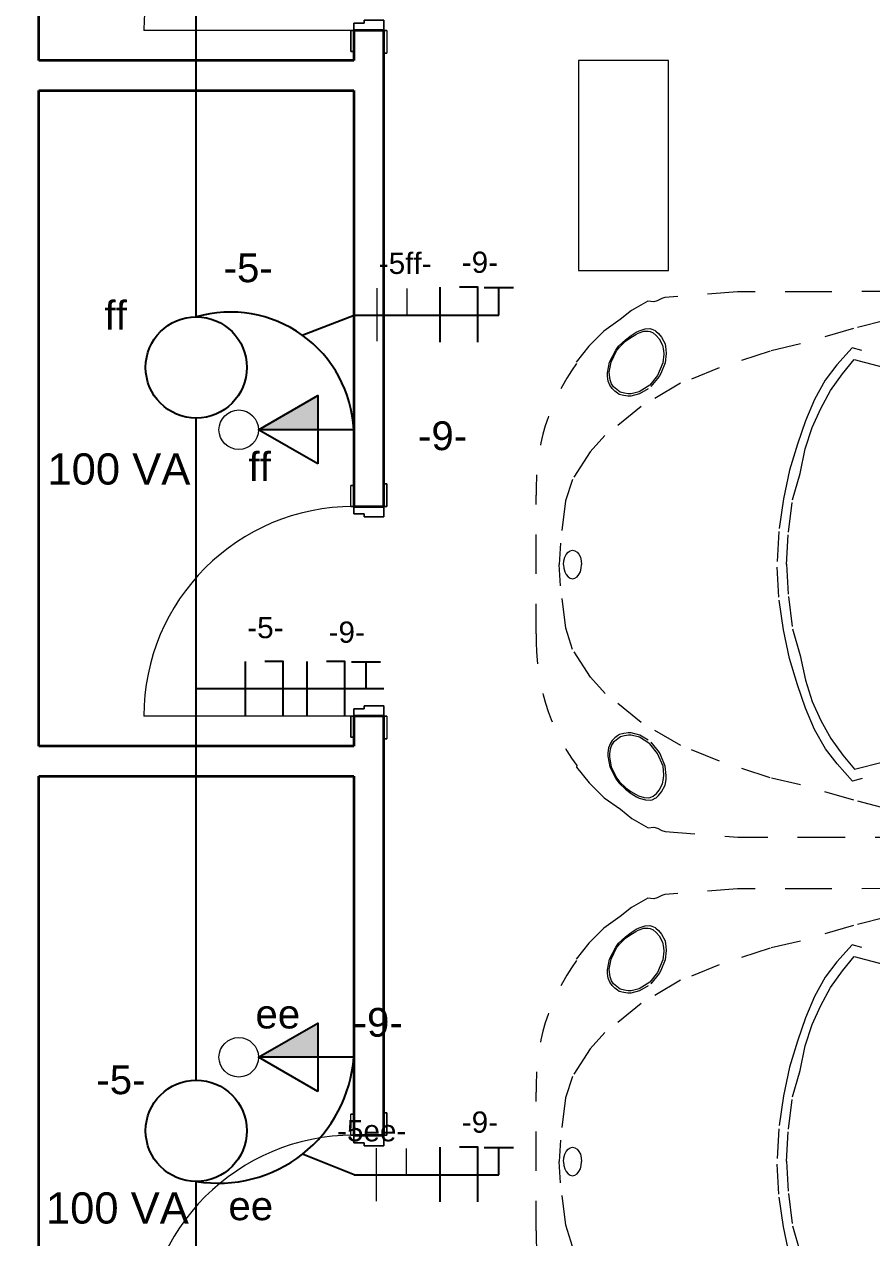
# Model space of a CAD drawing. Header units: metres. Extents: x -182 to 99, y 70 to 117.
# Drawn here: x -167.64 to -164.814, y 104.354 to 108.401 of the extents above; entities that cross this region are included whole.
import ezdxf

# ---------------------------------------------------------------- set-up
doc = ezdxf.new("R2010")
doc.units = ezdxf.units.M
doc.header["$LTSCALE"] = 0.01
doc.linetypes.add('Basculante', pattern=[0.003969, 0.002381, -0.001587])
for name, color, linetype, lineweight in [('A-DETL-GENF', 3, 'Basculante', 9), ('A-DOOR', 1, 'Continuous', 9), ('A-DOOR-FRAM', 1, 'Continuous', 13), ('A-WALL', 2, 'Continuous', 9), ('M-EQPT', 6, 'Continuous', 9), ('S-COLS', 6, 'Continuous', 9)]:
    doc.layers.add(name, color=color, linetype=linetype, lineweight=lineweight)
doc.layers.add('FIAÇÃO', color=10, linetype='Continuous')
doc.layers.add('Iluminação', color=7, linetype='Continuous')
doc.styles.add('Arial', font='arial.ttf', dxfattribs={"height": 0.29506})
doc.styles.add('Arial_2', font='arial.ttf', dxfattribs={"height": 0.258177})
doc.dimstyles.new('Diagonal', dxfattribs={"dimscale": 0.3048, "dimtxt": 0.258177, "dimasz": 1.025262, "dimexe": 0.984252, "dimexo": 0.615157, "dimgap": 0.04101, "dimtad": 1, "dimrnd": 0.01, "dimzin": 0, "dimdsep": 46, "dimtxsty": 'Arial_2', "dimblk1": 'OBLIQUE', "dimblk2": 'OBLIQUE', "dimsah": 1, "dimcen": 0.09, "dimse1": 1, "dimse2": 1, "dimazin": 0, "dimtfac": 1, "dimtix": 1, "dimtmove": 0, "dimatfit": 3, "dimfxl": 1, "dimtvp": 1, "dimtfill": 1, "dimtolj": 1, "dimtzin": 0, "dimarcsym": 2})

# ---------------------------------------------------------------- blocks, each defined once
blk = doc.blocks.new('M_RPC Escarabajo - M_RPC Escarabajo-195601-Subsuelo')
at = {"layer": 'A-DETL-GENF'}
for p, q in [((-0.2345, 3.3634), (-0.003, 3.3634)), ((-0.003, 3.3634), (0.2285, 3.3634)), ((-0.2154, 3.2655), (-0.0737, 3.2829)), ((-0.0737, 3.2829), (-0.0025, 3.2871)), ((0.0677, 3.283), (-0.0034, 3.2871)), ((0.2095, 3.2657), (0.0677, 3.283)), ((-0.3784, 3.1832), (-0.2867, 3.2425)), ((-0.2867, 3.2425), (-0.2154, 3.2655)), ((-0.049, 3.2501), (-0.0506, 3.2424)), ((-0.0506, 3.2424), (-0.049, 3.2346)), ((-0.0443, 3.2574), (-0.049, 3.2501)), ((-0.0368, 3.2636), (-0.0443, 3.2574)), ((-0.027, 3.2683), (-0.0368, 3.2636)), ((-0.0157, 3.2713), (-0.027, 3.2683)), ((-0.0035, 3.2723), (-0.0157, 3.2713)), ((-0.0024, 3.2723), (0.0098, 3.2713)), ((0.0098, 3.2713), (0.0211, 3.2684)), ((0.0211, 3.2684), (0.0309, 3.2636)), ((0.0309, 3.2636), (0.0384, 3.2574)), ((0.0384, 3.2574), (0.0431, 3.2502)), ((0.0431, 3.2502), (0.0448, 3.2424)), ((0.0448, 3.2424), (0.0432, 3.2346)), ((0.2808, 3.2427), (0.2095, 3.2657)), ((0.3725, 3.1836), (0.2808, 3.2427)), ((-0.6783, 3.2297), (-0.7316, 3.1872)), ((-0.6734, 3.2287), (-0.6783, 3.2297)), ((-0.049, 3.2346), (-0.0443, 3.2274)), ((-0.0443, 3.2274), (-0.0368, 3.2212)), ((-0.0368, 3.2212), (-0.027, 3.2164)), ((-0.027, 3.2164), (-0.0157, 3.2134)), ((-0.0157, 3.2134), (-0.0035, 3.2124)), ((-0.0035, 3.2124), (-0.0024, 3.2124)), ((0.0098, 3.2134), (-0.0024, 3.2124)), ((0.0212, 3.2164), (0.0098, 3.2134)), ((0.031, 3.2212), (0.0212, 3.2164)), ((0.0384, 3.2274), (0.031, 3.2212)), ((0.0432, 3.2346), (0.0384, 3.2274)), ((0.7258, 3.1879), (0.6724, 3.2303)), ((-0.7316, 3.1872), (-0.7812, 3.1371)), ((-0.4326, 3.1342), (-0.3784, 3.1832)), ((0.4268, 3.1346), (0.3725, 3.1836)), ((0.7754, 3.1378), (0.7258, 3.1879)), ((-0.7812, 3.1371), (-0.8194, 3.083)), ((-0.6774, 3.1187), (-0.7179, 3.0982)), ((-0.6424, 3.1254), (-0.6774, 3.1187)), ((-0.6446, 3.1195), (-0.6772, 3.1138)), ((-0.6344, 3.1193), (-0.6446, 3.1195)), ((-0.6314, 3.1252), (-0.6424, 3.1254)), ((-0.6186, 3.1171), (-0.6344, 3.1193)), ((-0.6145, 3.1228), (-0.6314, 3.1252)), ((-0.6058, 3.1123), (-0.6186, 3.1171)), ((-0.6008, 3.1177), (-0.6145, 3.1228)), ((-0.5898, 3.1104), (-0.6008, 3.1177)), ((-0.5296, 3.0137), (-0.4326, 3.1342)), ((0.5239, 3.0141), (0.4268, 3.1346)), ((0.584, 3.1109), (0.595, 3.1182)), ((0.595, 3.1182), (0.6087, 3.1233)), ((0.6001, 3.1128), (0.6128, 3.1176)), ((0.6087, 3.1233), (0.6257, 3.1257)), ((0.6128, 3.1176), (0.6286, 3.1198)), ((0.6257, 3.1257), (0.6366, 3.1259)), ((0.6286, 3.1198), (0.6388, 3.1201)), ((0.6366, 3.1259), (0.6717, 3.1192)), ((0.6388, 3.1201), (0.6714, 3.1143)), ((0.6717, 3.1192), (0.7121, 3.0988)), ((0.8137, 3.0837), (0.7754, 3.1378)), ((-0.8194, 3.083), (-0.8496, 3.0452)), ((-0.7309, 3.0885), (-0.7527, 3.0658)), ((-0.7278, 3.0859), (-0.7478, 3.065)), ((-0.7179, 3.0982), (-0.7309, 3.0885)), ((-0.7157, 3.095), (-0.7278, 3.0859)), ((-0.6772, 3.1138), (-0.7157, 3.095)), ((-0.5956, 3.1055), (-0.6058, 3.1123)), ((-0.5774, 3.0831), (-0.5956, 3.1055)), ((-0.5805, 3.1011), (-0.5898, 3.1104)), ((-0.574, 3.0927), (-0.5805, 3.1011)), ((-0.5743, 3.0694), (-0.5774, 3.0831)), ((-0.5703, 3.0863), (-0.574, 3.0927)), ((-0.5665, 3.0717), (-0.5703, 3.0863)), ((0.5608, 3.0721), (0.5645, 3.0868)), ((0.5645, 3.0868), (0.5683, 3.0932)), ((0.5683, 3.0932), (0.5748, 3.1016)), ((0.5685, 3.0699), (0.5716, 3.0836)), ((0.5716, 3.0836), (0.5898, 3.106)), ((0.5748, 3.1016), (0.584, 3.1109)), ((0.5898, 3.106), (0.6001, 3.1128)), ((0.6714, 3.1143), (0.7099, 3.0956)), ((0.7099, 3.0956), (0.722, 3.0865)), ((0.7121, 3.0988), (0.7251, 3.0891)), ((0.722, 3.0865), (0.7421, 3.0656)), ((0.7251, 3.0891), (0.7469, 3.0664)), ((0.8439, 3.0459), (0.8137, 3.0837)), ((-0.8496, 3.0452), (-0.881, 2.9908)), ((-0.7668, 3.0466), (-0.7773, 3.0293)), ((-0.7604, 3.048), (-0.7703, 3.0309)), ((-0.7527, 3.0658), (-0.7668, 3.0466)), ((-0.7478, 3.065), (-0.7604, 3.048)), ((-0.5789, 3.0198), (-0.572, 3.0468)), ((-0.572, 3.0563), (-0.5743, 3.0694)), ((-0.572, 3.0468), (-0.572, 3.0563)), ((-0.5719, 3.0184), (-0.5644, 3.0473)), ((-0.5644, 3.0575), (-0.5665, 3.0717)), ((-0.5644, 3.0473), (-0.5644, 3.0575)), ((0.5586, 3.058), (0.5608, 3.0721)), ((0.5587, 3.0478), (0.5586, 3.058)), ((0.5662, 3.0189), (0.5587, 3.0478)), ((0.5662, 3.0567), (0.5685, 3.0699)), ((0.5663, 3.0473), (0.5662, 3.0567)), ((0.5732, 3.0203), (0.5663, 3.0473)), ((0.7421, 3.0656), (0.7547, 3.0486)), ((0.7469, 3.0664), (0.7611, 3.0473)), ((0.7547, 3.0486), (0.7645, 3.0315)), ((0.7611, 3.0473), (0.7716, 3.03)), ((0.8753, 2.9915), (0.8439, 3.0459)), ((-0.7883, 2.9995), (-0.7894, 2.9843)), ((-0.7821, 3.02), (-0.7883, 2.9995)), ((-0.7773, 3.0293), (-0.7821, 3.02)), ((-0.7804, 3.0041), (-0.7815, 2.9899)), ((-0.7747, 3.0232), (-0.7804, 3.0041)), ((-0.7703, 3.0309), (-0.7747, 3.0232)), ((-0.6069, 2.8816), (-0.5296, 3.0137)), ((-0.6013, 2.9846), (-0.5789, 3.0198)), ((-0.5891, 2.9901), (-0.5719, 3.0184)), ((0.6014, 2.8821), (0.5239, 3.0141)), ((0.5834, 2.9906), (0.5662, 3.0189)), ((0.5956, 2.9851), (0.5732, 3.0203)), ((0.7645, 3.0315), (0.769, 3.0238)), ((0.769, 3.0238), (0.7748, 3.0047)), ((0.7716, 3.03), (0.7764, 3.0207)), ((0.7748, 3.0047), (0.7758, 2.9905)), ((0.7764, 3.0207), (0.7826, 3.0002)), ((0.7826, 3.0002), (0.7837, 2.9849)), ((-0.8823, 2.9598), (-0.8896, 2.9446)), ((-0.8787, 2.9711), (-0.8823, 2.9598)), ((-0.881, 2.9908), (-0.8787, 2.9711)), ((-0.7894, 2.9843), (-0.7878, 2.9775)), ((-0.7878, 2.9775), (-0.7827, 2.9668)), ((-0.7827, 2.9668), (-0.7806, 2.9638)), ((-0.7815, 2.9899), (-0.78, 2.9835)), ((-0.7806, 2.9638), (-0.7732, 2.9556)), ((-0.78, 2.9835), (-0.7753, 2.9736)), ((-0.7753, 2.9736), (-0.7664, 2.9631)), ((-0.7732, 2.9556), (-0.7613, 2.9456)), ((-0.7664, 2.9631), (-0.7553, 2.9536)), ((-0.6755, 2.9409), (-0.633, 2.9588)), ((-0.633, 2.9588), (-0.6013, 2.9846)), ((-0.63, 2.9528), (-0.5959, 2.9805)), ((0.6244, 2.9534), (0.5902, 2.981)), ((0.6274, 2.9593), (0.5956, 2.9851)), ((0.6699, 2.9415), (0.6274, 2.9593)), ((0.7608, 2.9638), (0.7497, 2.9542)), ((0.7675, 2.9563), (0.7557, 2.9463)), ((0.7696, 2.9743), (0.7608, 2.9638)), ((0.775, 2.9645), (0.7675, 2.9563)), ((0.7744, 2.9842), (0.7696, 2.9743)), ((0.7758, 2.9905), (0.7744, 2.9842)), ((0.7771, 2.9675), (0.775, 2.9645)), ((0.7822, 2.9781), (0.7771, 2.9675)), ((0.7837, 2.9849), (0.7822, 2.9781)), ((0.873, 2.9718), (0.8753, 2.9915)), ((0.8767, 2.9605), (0.873, 2.9718)), ((0.884, 2.9453), (0.8767, 2.9605)), ((-0.8932, 2.9341), (-0.9119, 2.6919)), ((-0.8896, 2.9446), (-0.8932, 2.9341)), ((-0.7613, 2.9456), (-0.7384, 2.9337)), ((-0.7553, 2.9536), (-0.734, 2.9422)), ((-0.7384, 2.9337), (-0.7198, 2.9305)), ((-0.734, 2.9422), (-0.7167, 2.939)), ((-0.7198, 2.9305), (-0.7062, 2.9301)), ((-0.7167, 2.939), (-0.704, 2.9377)), ((-0.7062, 2.9301), (-0.6756, 2.9336)), ((-0.704, 2.9377), (-0.6755, 2.9409)), ((-0.6756, 2.9336), (-0.6394, 2.9477)), ((-0.6394, 2.9477), (-0.63, 2.9528)), ((0.6337, 2.9482), (0.6244, 2.9534)), ((0.67, 2.9342), (0.6337, 2.9482)), ((0.6984, 2.9383), (0.6699, 2.9415)), ((0.7006, 2.9307), (0.67, 2.9342)), ((0.711, 2.9396), (0.6984, 2.9383)), ((0.7142, 2.9311), (0.7006, 2.9307)), ((0.7284, 2.9428), (0.711, 2.9396)), ((0.7328, 2.9343), (0.7142, 2.9311)), ((0.7497, 2.9542), (0.7284, 2.9428)), ((0.7557, 2.9463), (0.7328, 2.9343)), ((0.8876, 2.9349), (0.884, 2.9453)), ((0.9063, 2.6926), (0.8876, 2.9349)), ((-0.6584, 2.753), (-0.6069, 2.8816)), ((0.6529, 2.7536), (0.6014, 2.8821)), ((-0.7145, 2.5833), (-0.6584, 2.753)), ((0.7091, 2.5839), (0.6529, 2.7536)), ((-0.9119, 2.6919), (-0.9119, 2.4331)), ((0.9063, 2.4339), (0.9063, 2.6926)), ((-0.7378, 2.482), (-0.7145, 2.5833)), ((-0.2211, 2.5392), (-0.1119, 2.555)), ((-0.1119, 2.555), (-0.0019, 2.5612)), ((0.1066, 2.5551), (-0.0034, 2.5612)), ((0.2158, 2.5394), (0.1066, 2.5551)), ((0.7325, 2.4826), (0.7091, 2.5839)), ((-0.4038, 2.4925), (-0.3169, 2.519)), ((-0.3169, 2.519), (-0.2211, 2.5392)), ((-0.1101, 2.5226), (-0.2178, 2.509)), ((-0.0018, 2.5289), (-0.1101, 2.5226)), ((-0.0034, 2.5289), (0.1048, 2.5227)), ((0.1048, 2.5227), (0.2125, 2.5092)), ((0.2125, 2.5092), (0.3011, 2.4836)), ((0.3116, 2.5193), (0.2158, 2.5394)), ((0.3986, 2.4928), (0.3116, 2.5193)), ((-0.7889, 2.3049), (-0.7378, 2.482)), ((-0.4817, 2.4659), (-0.4038, 2.4925)), ((-0.3064, 2.4833), (-0.3884, 2.4661)), ((-0.2178, 2.509), (-0.3064, 2.4833)), ((0.3011, 2.4836), (0.3831, 2.4664)), ((0.4765, 2.4663), (0.3986, 2.4928)), ((0.7838, 2.3055), (0.7325, 2.4826)), ((-0.9119, 2.4331), (-0.9125, 2.177)), ((-0.6172, 2.3995), (-0.5528, 2.4357)), ((-0.5528, 2.4357), (-0.4817, 2.4659)), ((-0.4594, 2.4433), (-0.5229, 2.4141)), ((-0.3884, 2.4661), (-0.4594, 2.4433)), ((0.3831, 2.4664), (0.4542, 2.4437)), ((0.4542, 2.4437), (0.5177, 2.4146)), ((0.5476, 2.4362), (0.4765, 2.4663)), ((0.612, 2.4), (0.5476, 2.4362)), ((0.9075, 2.1777), (0.9063, 2.4339)), ((-0.668, 2.3604), (-0.6172, 2.3995)), ((-0.5229, 2.4141), (-0.5829, 2.3815)), ((0.5177, 2.4146), (0.5778, 2.382)), ((0.6628, 2.361), (0.612, 2.4)), ((-0.725, 2.3095), (-0.668, 2.3604)), ((-0.5829, 2.3815), (-0.6386, 2.3414)), ((0.5778, 2.382), (0.6335, 2.3419)), ((0.7199, 2.3101), (0.6628, 2.361)), ((-0.6631, 2.0842), (-0.725, 2.3095)), ((-0.6386, 2.3414), (-0.6856, 2.3027)), ((0.6335, 2.3419), (0.6805, 2.3033)), ((0.6582, 2.0848), (0.7199, 2.3101)), ((-0.8174, 2.1949), (-0.7889, 2.3049)), ((-0.6856, 2.3027), (-0.6309, 2.0911)), ((0.6805, 2.3033), (0.626, 2.0917)), ((0.8124, 2.1956), (0.7838, 2.3055))]:
    blk.add_line(p, q, dxfattribs=at)
for centre, start, end in [((-0.2594, 2.6623), 87.9664, 126.1629), ((0.254, 2.6625), 53.8853, 92.0817)]:
    blk.add_arc(centre, 0.7016, start, end, dxfattribs=at)
blk = doc.blocks.new('Pilar rectangular hormigón - 300 x 700 mm-506285-Subsuelo')
at = {"layer": 'S-COLS'}
for p, q in [((-0.15, 0.35), (-0.15, 0.35)), ((0.15, 0.35), (-0.15, 0.35)), ((-0.15, 0.35), (-0.15, -0.35)), ((0.15, 0.35), (0.15, 0.35)), ((0.15, -0.35), (0.15, 0.35)), ((-0.15, -0.35), (-0.15, -0.35)), ((-0.15, -0.35), (0.15, -0.35)), ((0.15, -0.35), (0.15, -0.35))]:
    blk.add_line(p, q, dxfattribs=at)
blk = doc.blocks.new('Puerta de 1 hoja - 70 x 210 cm-171867-Subsuelo')
at = {"layer": 'A-DOOR', "lineweight": 13}
blk.add_line((0.6169, -0.05), (0.6169, -0.75), dxfattribs=at)
blk.add_arc((0.6169, -0.05), 0.7, 180, 270, dxfattribs=at)
at = {"layer": 'A-DOOR-FRAM', "lineweight": 9}
for p, q in [((-0.1581, 0.06), (-0.1581, 0.05)), ((-0.0831, 0.06), (-0.1581, 0.06)), ((-0.1581, 0.06), (-0.1581, 0.06)), ((-0.1581, 0.05), (-0.0831, 0.05)), ((-0.1581, 0.05), (-0.1581, 0.05)), ((-0.0831, 0.05), (-0.0831, 0.06)), ((-0.0831, 0.06), (-0.0831, 0.06)), ((-0.0831, 0.05), (-0.0831, 0.05)), ((-0.0831, 0.05), (-0.0831, 0.05)), ((-0.0481, 0.05), (-0.0831, 0.05)), ((-0.0831, 0.05), (-0.0831, -0.05)), ((-0.0481, -0.015), (-0.0481, 0.05)), ((-0.0481, 0.05), (-0.0481, 0.05)), ((0.5819, 0.05), (0.5819, -0.015)), ((0.6169, 0.05), (0.5819, 0.05)), ((0.5819, 0.05), (0.5819, 0.05)), ((0.6169, 0.06), (0.6169, 0.06)), ((0.6169, 0.06), (0.6169, 0.05)), ((0.6169, 0.06), (0.6919, 0.06)), ((0.6919, 0.05), (0.6169, 0.05)), ((0.6169, 0.05), (0.6169, 0.05)), ((0.6169, -0.05), (0.6169, 0.05)), ((0.6169, 0.05), (0.6169, 0.05)), ((0.6919, 0.05), (0.6919, 0.06)), ((0.6919, 0.06), (0.6919, 0.06)), ((0.6919, 0.05), (0.6919, 0.05)), ((-0.0581, -0.015), (-0.0481, -0.015)), ((-0.0581, -0.05), (-0.0581, -0.015)), ((-0.0581, -0.015), (-0.0581, -0.015)), ((-0.0481, -0.015), (-0.0481, -0.015)), ((0.5819, -0.015), (0.5919, -0.015)), ((0.5819, -0.015), (0.5819, -0.015)), ((0.5919, -0.015), (0.5919, -0.05)), ((0.5919, -0.015), (0.5919, -0.015)), ((-0.1531, -0.05), (-0.1531, -0.05)), ((-0.1531, -0.05), (-0.0831, -0.05)), ((-0.1531, -0.05), (-0.1531, -0.06)), ((-0.0831, -0.06), (-0.1531, -0.06)), ((-0.1531, -0.06), (-0.1531, -0.06)), ((-0.0831, -0.06), (-0.0831, -0.05)), ((-0.0831, -0.05), (-0.0831, -0.05)), ((-0.0831, -0.05), (-0.0581, -0.05)), ((-0.0831, -0.05), (-0.0831, -0.05)), ((-0.0831, -0.06), (-0.0831, -0.06)), ((-0.0581, -0.05), (-0.0581, -0.05)), ((0.5919, -0.05), (0.6169, -0.05)), ((0.5919, -0.05), (0.5919, -0.05)), ((0.6169, -0.05), (0.6169, -0.06)), ((0.6869, -0.05), (0.6169, -0.05)), ((0.6169, -0.05), (0.6169, -0.05)), ((0.6169, -0.05), (0.6169, -0.05)), ((0.6169, -0.06), (0.6869, -0.06)), ((0.6169, -0.06), (0.6169, -0.06)), ((0.6869, -0.06), (0.6869, -0.05)), ((0.6869, -0.05), (0.6869, -0.05)), ((0.6869, -0.06), (0.6869, -0.06))]:
    blk.add_line(p, q, dxfattribs=at)
at = {"layer": 'A-DOOR-FRAM'}
for p, q in [((-0.1581, 0.06), (-0.0831, 0.06)), ((-0.1581, 0.05), (-0.1581, 0.06)), ((-0.0831, 0.05), (-0.1581, 0.05)), ((-0.0831, 0.06), (-0.0831, 0.05)), ((-0.0831, -0.05), (-0.0831, 0.05)), ((-0.0831, 0.05), (-0.0481, 0.05)), ((-0.0481, 0.05), (-0.0481, -0.015)), ((0.5819, -0.015), (0.5819, 0.05)), ((0.5819, 0.05), (0.6169, 0.05)), ((0.6169, 0.05), (0.6169, 0.06)), ((0.6169, 0.06), (0.6919, 0.06)), ((0.6919, 0.05), (0.6169, 0.05)), ((0.6169, 0.05), (0.6169, -0.05)), ((0.6919, 0.06), (0.6919, 0.05)), ((-0.0581, -0.015), (-0.0581, -0.05)), ((-0.0481, -0.015), (-0.0581, -0.015)), ((0.5919, -0.015), (0.5819, -0.015)), ((0.5919, -0.05), (0.5919, -0.015)), ((-0.1531, -0.06), (-0.1531, -0.05)), ((-0.1531, -0.05), (-0.0831, -0.05)), ((-0.0831, -0.06), (-0.1531, -0.06)), ((-0.0831, -0.05), (-0.0831, -0.06)), ((-0.0581, -0.05), (-0.0831, -0.05)), ((0.6169, -0.05), (0.5919, -0.05)), ((0.6169, -0.06), (0.6169, -0.05)), ((0.6169, -0.05), (0.6869, -0.05)), ((0.6869, -0.06), (0.6169, -0.06)), ((0.6869, -0.05), (0.6869, -0.06))]:
    blk.add_line(p, q, dxfattribs=at)
blk = doc.blocks.new('_Oblique')
at = {"color": 0, "linetype": 'ByBlock', "lineweight": -2}
blk.add_line((-0.5, -0.5), (0.5, 0.5), dxfattribs=at)
blk = doc.blocks.new('*D843')
at = {"layer": 'Defpoints', "color": 0, "ltscale": 0.5, "transparency": 16777216}
for p in [(-166.4839, 110.8896), (-170.2789, 77.83), (-166.4839, 77.83)]:
    blk.add_point(p, dxfattribs=at)
at = {"layer": 'M-EQPT', "color": 0, "lineweight": -2, "ltscale": 0.5, "transparency": 16777216}
blk.add_line((-170.2789, 110.8896), (-170.2789, 77.83), dxfattribs=at)
at = {"layer": 'M-EQPT', "color": 0, "lineweight": -2, "ltscale": 0.5, "transparency": 16777216, "xscale": 0.3125, "yscale": 0.3125, "zscale": 0.3125}
for p, rotation in [((-170.2789, 110.8896), 90), ((-170.2789, 77.83), 270)]:
    blk.add_blockref('_Oblique', p, dxfattribs=dict(at, rotation=rotation))
at = {"layer": 'M-EQPT', "color": 0, "ltscale": 0.5, "transparency": 16777216, "insert": (-170.4233, 94.3598), "char_height": 0.25818, "attachment_point": 5, "rotation": 90, "style": 'Arial_2', "bg_fill": 3, "box_fill_scale": 1.1, "bg_fill_color": 256, "bg_fill_true_color": 13158600, "bg_fill_transparency": 0}
blk.add_mtext('\\A1;33.06', dxfattribs=at)
blk = doc.blocks.new('*D845')
at = {"layer": 'Defpoints', "color": 0, "ltscale": 0.5, "transparency": 16777216}
for p in [(-166.2839, 110.6896), (-169.2789, 108.2796), (-166.2839, 108.2796)]:
    blk.add_point(p, dxfattribs=at)
at = {"layer": 'M-EQPT', "color": 0, "lineweight": -2, "ltscale": 0.5, "transparency": 16777216}
blk.add_line((-169.2789, 110.6896), (-169.2789, 108.2796), dxfattribs=at)
at = {"layer": 'M-EQPT', "color": 0, "lineweight": -2, "ltscale": 0.5, "transparency": 16777216, "xscale": 0.3125, "yscale": 0.3125, "zscale": 0.3125}
for p, rotation in [((-169.2789, 110.6896), 90), ((-169.2789, 108.2796), 270)]:
    blk.add_blockref('_Oblique', p, dxfattribs=dict(at, rotation=rotation))
at = {"layer": 'M-EQPT', "color": 0, "ltscale": 0.5, "transparency": 16777216, "insert": (-169.421, 109.4846), "char_height": 0.25818, "attachment_point": 5, "rotation": 90, "style": 'Arial_2', "bg_fill": 3, "box_fill_scale": 1.1, "bg_fill_color": 256, "bg_fill_true_color": 13158600, "bg_fill_transparency": 0}
blk.add_mtext('\\A1;2.41', dxfattribs=at)
blk = doc.blocks.new('*D846')
at = {"layer": 'Defpoints', "color": 0, "ltscale": 0.5, "transparency": 16777216}
for p in [(-166.2839, 108.2796), (-166.2839, 108.1796)]:
    blk.add_point(p, dxfattribs=at)
at = {"layer": 'M-EQPT', "color": 0, "lineweight": -2, "ltscale": 0.5, "transparency": 16777216}
for p, q in [((-169.2789, 108.2796), (-169.2789, 108.5921)), ((-169.2789, 108.2796), (-169.2789, 108.1796)), ((-169.2789, 108.1796), (-169.2789, 107.8671))]:
    blk.add_line(p, q, dxfattribs=at)
at = {"layer": 'M-EQPT', "color": 0, "lineweight": -2, "ltscale": 0.5, "transparency": 16777216, "xscale": 0.3125, "yscale": 0.3125, "zscale": 0.3125}
for p, rotation in [((-169.2789, 108.2796), 270), ((-169.2789, 108.1796), 90)]:
    blk.add_blockref('_Oblique', p, dxfattribs=dict(at, rotation=rotation))
at = {"layer": 'M-EQPT', "color": 0, "ltscale": 0.5, "transparency": 16777216, "insert": (-169.4233, 108.2296), "char_height": 0.25818, "attachment_point": 5, "rotation": 90, "style": 'Arial_2', "bg_fill": 3, "box_fill_scale": 1.1, "bg_fill_color": 256, "bg_fill_true_color": 13158600, "bg_fill_transparency": 0}
blk.add_mtext('\\A1;0.10', dxfattribs=at)
at = {"layer": 'Defpoints', "color": 0, "ltscale": 0.5, "transparency": 16777216}
blk.add_point((-169.2789, 108.1796), dxfattribs=at)
blk = doc.blocks.new('*D847')
at = {"layer": 'Defpoints', "color": 0, "ltscale": 0.5, "transparency": 16777216}
for p in [(-166.2839, 108.1796), (-169.2789, 105.9926), (-166.2839, 105.9926)]:
    blk.add_point(p, dxfattribs=at)
at = {"layer": 'M-EQPT', "color": 0, "lineweight": -2, "ltscale": 0.5, "transparency": 16777216}
blk.add_line((-169.2789, 108.1796), (-169.2789, 105.9926), dxfattribs=at)
at = {"layer": 'M-EQPT', "color": 0, "lineweight": -2, "ltscale": 0.5, "transparency": 16777216, "xscale": 0.3125, "yscale": 0.3125, "zscale": 0.3125}
for p, rotation in [((-169.2789, 108.1796), 90), ((-169.2789, 105.9926), 270)]:
    blk.add_blockref('_Oblique', p, dxfattribs=dict(at, rotation=rotation))
at = {"layer": 'M-EQPT', "color": 0, "ltscale": 0.5, "transparency": 16777216, "insert": (-169.4233, 107.0861), "char_height": 0.25818, "attachment_point": 5, "rotation": 90, "style": 'Arial_2', "bg_fill": 3, "box_fill_scale": 1.1, "bg_fill_color": 256, "bg_fill_true_color": 13158600, "bg_fill_transparency": 0}
blk.add_mtext('\\A1;2.19', dxfattribs=at)
blk = doc.blocks.new('*D848')
at = {"layer": 'Defpoints', "color": 0, "ltscale": 0.5, "transparency": 16777216}
for p in [(-166.2839, 105.9926), (-166.2839, 105.8926)]:
    blk.add_point(p, dxfattribs=at)
at = {"layer": 'M-EQPT', "color": 0, "lineweight": -2, "ltscale": 0.5, "transparency": 16777216}
for p, q in [((-169.2789, 105.9926), (-169.2789, 106.3051)), ((-169.2789, 105.9926), (-169.2789, 105.8926)), ((-169.2789, 105.8926), (-169.2789, 105.5801))]:
    blk.add_line(p, q, dxfattribs=at)
at = {"layer": 'M-EQPT', "color": 0, "lineweight": -2, "ltscale": 0.5, "transparency": 16777216, "xscale": 0.3125, "yscale": 0.3125, "zscale": 0.3125}
for p, rotation in [((-169.2789, 105.9926), 270), ((-169.2789, 105.8926), 90)]:
    blk.add_blockref('_Oblique', p, dxfattribs=dict(at, rotation=rotation))
at = {"layer": 'M-EQPT', "color": 0, "ltscale": 0.5, "transparency": 16777216, "insert": (-169.4233, 105.9426), "char_height": 0.25818, "attachment_point": 5, "rotation": 90, "style": 'Arial_2', "bg_fill": 3, "box_fill_scale": 1.1, "bg_fill_color": 256, "bg_fill_true_color": 13158600, "bg_fill_transparency": 0}
blk.add_mtext('\\A1;0.10', dxfattribs=at)
at = {"layer": 'Defpoints', "color": 0, "ltscale": 0.5, "transparency": 16777216}
blk.add_point((-169.2789, 105.8926), dxfattribs=at)
blk = doc.blocks.new('*D849')
at = {"layer": 'Defpoints', "color": 0, "ltscale": 0.5, "transparency": 16777216}
for p in [(-166.2839, 105.8926), (-169.2789, 103.8956), (-166.2839, 103.8956)]:
    blk.add_point(p, dxfattribs=at)
at = {"layer": 'M-EQPT', "color": 0, "lineweight": -2, "ltscale": 0.5, "transparency": 16777216}
blk.add_line((-169.2789, 105.8926), (-169.2789, 103.8956), dxfattribs=at)
at = {"layer": 'M-EQPT', "color": 0, "lineweight": -2, "ltscale": 0.5, "transparency": 16777216, "xscale": 0.3125, "yscale": 0.3125, "zscale": 0.3125}
for p, rotation in [((-169.2789, 105.8926), 90), ((-169.2789, 103.8956), 270)]:
    blk.add_blockref('_Oblique', p, dxfattribs=dict(at, rotation=rotation))
at = {"layer": 'M-EQPT', "color": 0, "ltscale": 0.5, "transparency": 16777216, "insert": (-169.4233, 104.8941), "char_height": 0.25818, "attachment_point": 5, "rotation": 90, "style": 'Arial_2', "bg_fill": 3, "box_fill_scale": 1.1, "bg_fill_color": 256, "bg_fill_true_color": 13158600, "bg_fill_transparency": 0}
blk.add_mtext('\\A1;2.00', dxfattribs=at)
blk = doc.blocks.new('F-N')
at = {"layer": 'FIAÇÃO'}
blk.add_line((2561.97, 1254.62), (2561.97, 1275.44), dxfattribs=at)
at = {"layer": 'FIAÇÃO', "color": 5}
blk.add_lwpolyline([(2576.26, 1254.62), (2576.26, 1275.44), (2569.32, 1275.44)], dxfattribs=at)
blk = doc.blocks.new('F-N-T')
at = {"layer": 'FIAÇÃO', "color": 1}
blk.add_line((2561.97, 1284.08), (2561.97, 1304.9), dxfattribs=at)
at = {"layer": 'FIAÇÃO', "color": 3}
blk.add_line((2584.31, 1294.33), (2584.31, 1304.75), dxfattribs=at)
at = {"layer": 'FIAÇÃO', "color": 5}
blk.add_lwpolyline([(2576.26, 1284.08), (2576.26, 1304.9), (2569.32, 1304.9)], dxfattribs=at)
at = {"layer": 'FIAÇÃO', "color": 3}
blk.add_lwpolyline([(2578.75, 1304.75), (2584.31, 1304.75), (2589.86, 1304.75)], dxfattribs=at)

msp = doc.modelspace()

# ---------------------------------------------------------------- linework, layer by layer
at = {"layer": 'A-WALL', "color": 7, "lineweight": 35}
for p, q in [((-167.5914, 108.2796), (-167.5914, 110.6896)), ((-166.4414, 108.3796), (-166.5414, 108.3796)), ((-166.5414, 108.3796), (-166.5414, 108.2796)), ((-166.4414, 106.7926), (-166.4414, 108.3796)), ((-166.5414, 108.2796), (-167.5914, 108.2796)), ((-167.5914, 108.1796), (-166.5414, 108.1796)), ((-167.5914, 105.9926), (-167.5914, 108.1796)), ((-166.5414, 108.1796), (-166.5414, 106.7926)), ((-166.5414, 106.7926), (-166.4414, 106.7926)), ((-166.4414, 106.0926), (-166.5414, 106.0926)), ((-166.5414, 106.0926), (-166.5414, 105.9926)), ((-166.4414, 104.6956), (-166.4414, 106.0926)), ((-166.5414, 105.9926), (-167.5914, 105.9926)), ((-167.5914, 105.8926), (-166.5414, 105.8926)), ((-167.5914, 103.8956), (-167.5914, 105.8926)), ((-166.5414, 105.8926), (-166.5414, 104.6956)), ((-166.5414, 104.6956), (-166.4414, 104.6956))]:
    msp.add_line(p, q, dxfattribs=at)

# ---------------------------------------------------------------- block references
at = {"layer": 'A-DETL-GENF', "rotation": 89.9999999999999}
for p in [(-162.569, 106.6018), (-162.569, 104.6107)]:
    msp.add_blockref('M_RPC Escarabajo - M_RPC Escarabajo-195601-Subsuelo', p, dxfattribs=at)
at = {"layer": 'A-DOOR', "rotation": 269.9999999999999}
for p in [(-166.4914, 108.9965), (-166.4914, 106.7095), (-166.4914, 104.6125)]:
    msp.add_blockref('Puerta de 1 hoja - 70 x 210 cm-171867-Subsuelo', p, dxfattribs=at)
at = {"layer": 'FIAÇÃO', "lineweight": 20, "xscale": 0.008784106945095342, "yscale": 0.008784106945095342, "zscale": 0.008784106945095342}
for p in [(-188.7581, 96.0612), (-188.7581, 93.1935)]:
    msp.add_blockref('F-N-T', p, dxfattribs=at)
at = {"layer": 'S-COLS', "rotation": 180}
msp.add_blockref('Pilar rectangular hormigón - 300 x 700 mm-506285-Subsuelo', (-165.6414, 107.9296), dxfattribs=at)

# ---------------------------------------------------------------- texts
at = {"layer": 'FIAÇÃO', "lineweight": 20, "style": 'Arial'}
for p in [(-166.1808, 107.5716), (-166.1808, 104.7038)]:
    msp.add_text('-9-', height=0.07075, dxfattribs=at).set_placement(p)

# ---------------------------------------------------------------- next in the draw order: dimensions: what is measured, and where the dimension line sits
at = {"layer": 'M-EQPT', "color": 1, "ltscale": 0.5}
dim = msp.add_linear_dim(base=(-170.2789, 77.83), p1=(-166.4839, 110.8896), p2=(-166.4839, 77.83), angle=90, dimstyle='Diagonal', override={"dimpost": '<>'}, dxfattribs=at)
dim.commit()
dim.dimension.update_dxf_attribs({"geometry": '*D843', "text_midpoint": (-170.4233, 94.3598)})

# ---------------------------------------------------------------- next in the draw order: dimensions: what is measured, and where the dimension line sits
dim = msp.add_linear_dim(base=(-169.2789, 108.2796), p1=(-166.2839, 110.6896), p2=(-166.2839, 108.2796), angle=90, dimstyle='Diagonal', override={"dimpost": '<>', "dimtmove": 1}, dxfattribs=at)
dim.commit()
dim.dimension.update_dxf_attribs({"geometry": '*D845', "text_midpoint": (-169.421, 109.4846)})

# ---------------------------------------------------------------- next in the draw order: dimensions: what is measured, and where the dimension line sits
dim = msp.add_linear_dim(base=(-169.2789, 108.1796), p1=(-166.2839, 108.2796), p2=(-166.2839, 108.1796), angle=90, dimstyle='Diagonal', override={"dimpost": '<>', "dimtmove": 1}, dxfattribs=at)
dim.commit()
dim.dimension.update_dxf_attribs({"geometry": '*D846', "text_midpoint": (-169.4233, 108.2296)})

# ---------------------------------------------------------------- next in the draw order: dimensions: what is measured, and where the dimension line sits
dim = msp.add_linear_dim(base=(-169.2789, 105.9926), p1=(-166.2839, 108.1796), p2=(-166.2839, 105.9926), angle=90, dimstyle='Diagonal', override={"dimpost": '<>', "dimtmove": 1}, dxfattribs=at)
dim.commit()
dim.dimension.update_dxf_attribs({"geometry": '*D847', "text_midpoint": (-169.4233, 107.0861)})

# ---------------------------------------------------------------- next in the draw order: hatches: boundary and pattern name
at = {"layer": 'Iluminação'}
msp.add_hatch(color=256, dxfattribs=at).paths.add_polyline_path([(-166.8591, 107.0484), (-166.6613, 107.0484), (-166.6613, 107.1626)])

# ---------------------------------------------------------------- next in the draw order: linework, layer by layer
at = {"layer": 'FIAÇÃO', "lineweight": 20}
msp.add_line((-166.4636, 107.3436), (-166.4636, 107.5204), dxfattribs=at)
at = {"layer": 'FIAÇÃO', "color": 18, "lineweight": 20, "true_color": 0x000000}
msp.add_line((-166.3636, 107.4308), (-166.3636, 107.5193), dxfattribs=at)
at = {"layer": 'Iluminação', "color": 0, "ltscale": 0.5}
for p, q in [((-167.0664, 107.4249), (-167.0664, 109.3159)), ((-166.7128, 107.3638), (-166.5401, 107.4308)), ((-166.5401, 107.4308), (-166.0573, 107.4308))]:
    msp.add_line(p, q, dxfattribs=at)
at = {"layer": 'Iluminação'}
msp.add_line((-166.5414, 107.0484), (-166.8591, 107.0484), dxfattribs=at)
msp.add_lwpolyline([(-166.6613, 106.9343), (-166.8591, 107.0484), (-166.6613, 107.1626)], close=True, dxfattribs=at)
at = {"layer": 'Iluminação', "color": 7, "ltscale": 0.5, "true_color": 0xffffff}
msp.add_circle((-167.0664, 107.2561), 0.1688, dxfattribs=at)
at = {"layer": 'Iluminação', "lineweight": 20}
msp.add_circle((-166.9249, 107.0484), 0.0658, dxfattribs=at)
at = {"layer": 'Iluminação', "color": 0, "ltscale": 0.5}
msp.add_arc((-166.9527, 107.0292), 0.4117, 2.6814, 106.0346, dxfattribs=at)

# ---------------------------------------------------------------- next in the draw order: texts
at = {"layer": 'FIAÇÃO', "lineweight": 20, "style": 'Arial'}
for s, p in [('-5ff-', (-166.4576, 107.568)), ('-5-', (-166.8963, 106.3531))]:
    msp.add_text(s, height=0.07075, dxfattribs=at).set_placement(p)
at = {"layer": 'Iluminação', "color": 7, "ltscale": 0.5, "true_color": 0xffffff, "style": 'Arial'}
for s, p in [('-5-', (-166.9751, 107.5404)), ('ff', (-167.3722, 107.3823)), ('-9-', (-166.3269, 106.9803)), ('ff', (-166.892, 106.8777))]:
    msp.add_text(s, height=0.09589, dxfattribs=at).set_placement(p)
at = {"layer": 'Iluminação', "color": 7, "ltscale": 0.5, "true_color": 0xffffff, "insert": (-167.3245, 106.864), "char_height": 0.104025, "width": 0.595396, "attachment_point": 8, "style": 'Arial'}
msp.add_mtext('{\\H0.0275x;\\P\\P}100 VA', dxfattribs=at)

# ---------------------------------------------------------------- next in the draw order: dimensions: what is measured, and where the dimension line sits
at = {"layer": 'M-EQPT', "color": 1, "ltscale": 0.5}
dim = msp.add_linear_dim(base=(-169.2789, 105.8926), p1=(-166.2839, 105.9926), p2=(-166.2839, 105.8926), angle=90, dimstyle='Diagonal', override={"dimpost": '<>', "dimtmove": 1}, dxfattribs=at)
dim.commit()
dim.dimension.update_dxf_attribs({"geometry": '*D848', "text_midpoint": (-169.4233, 105.9426)})

# ---------------------------------------------------------------- next in the draw order: linework, layer by layer
at = {"layer": 'Iluminação', "color": 0, "ltscale": 0.5}
msp.add_line((-166.4414, 106.1838), (-167.0664, 106.1838), dxfattribs=at)

# ---------------------------------------------------------------- next in the draw order: block references
at = {"layer": 'FIAÇÃO', "lineweight": 20, "xscale": 0.008784106945095342, "yscale": 0.008784106945095342, "zscale": 0.008784106945095342}
for name, p in [('F-N', (-189.4064, 95.0716)), ('F-N-T', (-189.2012, 94.8129))]:
    msp.add_blockref(name, p, dxfattribs=at)

# ---------------------------------------------------------------- next in the draw order: texts
at = {"layer": 'FIAÇÃO', "lineweight": 20, "style": 'Arial'}
msp.add_text('-9-', height=0.07075, dxfattribs=at).set_placement((-166.6251, 106.3379))

# ---------------------------------------------------------------- next in the draw order: dimensions: what is measured, and where the dimension line sits
at = {"layer": 'M-EQPT', "color": 1, "ltscale": 0.5}
dim = msp.add_linear_dim(base=(-169.2789, 103.8956), p1=(-166.2839, 105.8926), p2=(-166.2839, 103.8956), angle=90, dimstyle='Diagonal', override={"dimpost": '<>', "dimtmove": 1}, dxfattribs=at)
dim.commit()
dim.dimension.update_dxf_attribs({"geometry": '*D849', "text_midpoint": (-169.4233, 104.8941)})

# ---------------------------------------------------------------- next in the draw order: hatches: boundary and pattern name
at = {"layer": 'Iluminação'}
msp.add_hatch(color=256, dxfattribs=at).paths.add_polyline_path([(-166.8591, 104.9553), (-166.6613, 104.9553), (-166.6613, 105.0695)])

# ---------------------------------------------------------------- next in the draw order: linework, layer by layer
at = {"layer": 'FIAÇÃO', "lineweight": 20}
msp.add_line((-166.4649, 104.4758), (-166.4649, 104.6527), dxfattribs=at)
at = {"layer": 'FIAÇÃO', "color": 18, "lineweight": 20, "true_color": 0x000000}
msp.add_line((-166.3649, 104.5631), (-166.3649, 104.6515), dxfattribs=at)
at = {"layer": 'Iluminação', "color": 0, "ltscale": 0.5}
for p, q in [((-167.0664, 104.879), (-167.0664, 107.0874)), ((-166.5398, 104.5631), (-166.7125, 104.6323)), ((-167.0664, 102.4344), (-167.0664, 104.5415)), ((-166.5398, 104.5631), (-166.0573, 104.5631))]:
    msp.add_line(p, q, dxfattribs=at)
at = {"layer": 'Iluminação'}
msp.add_line((-166.5414, 104.9553), (-166.8591, 104.9553), dxfattribs=at)
msp.add_lwpolyline([(-166.6613, 104.8411), (-166.8591, 104.9553), (-166.6613, 105.0695)], close=True, dxfattribs=at)
at = {"layer": 'Iluminação', "lineweight": 20}
msp.add_circle((-166.9249, 104.9553), 0.0658, dxfattribs=at)
at = {"layer": 'Iluminação', "color": 7, "ltscale": 0.5, "true_color": 0xffffff}
msp.add_circle((-167.0664, 104.7102), 0.1688, dxfattribs=at)
at = {"layer": 'Iluminação', "color": 0, "ltscale": 0.5}
msp.add_arc((-166.9922, 104.9873), 0.4519, 260.5499, 355.9435, dxfattribs=at)

# ---------------------------------------------------------------- next in the draw order: texts
at = {"layer": 'FIAÇÃO', "lineweight": 20, "style": 'Arial'}
msp.add_text('-5ee-', height=0.07075, dxfattribs=at).set_placement((-166.5967, 104.675))
at = {"layer": 'Iluminação', "color": 7, "ltscale": 0.5, "true_color": 0xffffff, "style": 'Arial'}
for s, p in [('ee', (-166.869, 105.0515)), ('-9-', (-166.5414, 105.0241)), ('-5-', (-167.3996, 104.8323)), ('ee', (-166.9592, 104.412))]:
    msp.add_text(s, height=0.09589, dxfattribs=at).set_placement(p)
at = {"layer": 'Iluminação', "color": 7, "ltscale": 0.5, "true_color": 0xffffff, "insert": (-167.3296, 104.3993), "char_height": 0.104025, "width": 0.595396, "attachment_point": 8, "style": 'Arial'}
msp.add_mtext('{\\H0.0275x;\\P\\P}100 VA', dxfattribs=at)

doc.saveas('drawing.dxf')
